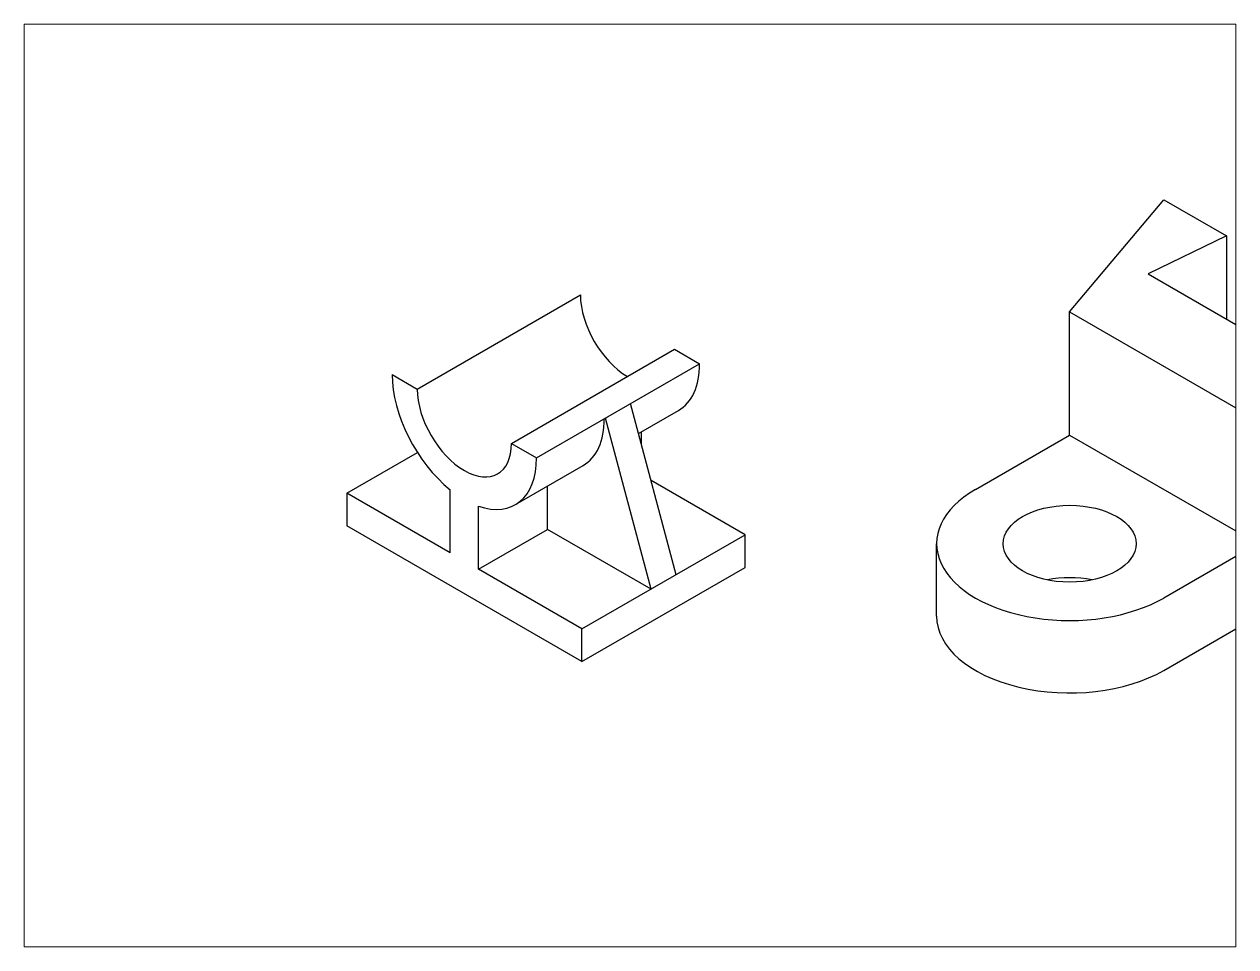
# Paper-space layout 'Layout1' of a CAD drawing. Header units: inches. Extents: x 1.05 to 9.45, y 0.8 to 7.2.
# The model-space entities are those that its viewports show. They can reach past a viewport. Long polylines and large blocks are cut down to what shows.
import ezdxf

# ---------------------------------------------------------------- set-up
doc = ezdxf.new("R2010")
doc.units = ezdxf.units.IN
doc.header["$MEASUREMENT"] = 0

msp = doc.modelspace()

# ---------------------------------------------------------------- linework, layer by layer
at = {"layer": 'Defpoints'}
for p, q in [((297.09, 127.55), (323.07, 158.55)), ((323.07, 158.55), (340.39, 148.55)), ((340.39, 148.55), (318.74, 138.05)), ((340.39, 148.55), (340.39, 125.55)), ((318.74, 138.05), (353.38, 118.05)), ((117, 106.25), (162.03, 132.25)), ((297.09, 93.55), (297.09, 127.55)), ((297.09, 127.55), (349.05, 97.55)), ((142.98, 91.25), (188.01, 117.25)), ((188.01, 117.25), (194.94, 113.25)), ((149.91, 87.25), (194.94, 113.25)), ((110.07, 110.25), (117, 106.25)), ((188.45, 55), (175.89, 102.25)), ((178.08, 93.99), (189.11, 100.36)), ((181.52, 51), (168.96, 98.25)), ((178.92, 90.85), (178.92, 94.48)), ((142.98, 91.25), (149.91, 87.25)), ((271.1, 78.55), (297.09, 93.55)), ((297.09, 93.55), (349.05, 63.55)), ((97.51, 77.5), (117.03, 88.77)), ((144.07, 74.36), (162.8, 85.17)), ((207.5, 66), (181.54, 80.99)), ((97.51, 77.5), (97.51, 68.5)), ((126.09, 61), (97.51, 77.5)), ((126.09, 61), (126.09, 78.45)), ((152.94, 67.5), (152.94, 79.48)), ((133.89, 56.5), (133.89, 73.95)), ((162.47, 31), (97.51, 68.5)), ((133.89, 56.5), (152.94, 67.5)), ((181.52, 51), (152.94, 67.5)), ((162.47, 40), (207.5, 66)), ((207.5, 57), (207.5, 66)), ((349.05, 63.55), (323.07, 48.55)), ((162.47, 31), (207.5, 57)), ((162.47, 31), (207.5, 57)), ((323.07, 28.55), (375.03, 58.55)), ((162.47, 40), (133.89, 56.5)), ((162.47, 31), (162.47, 40)), ((162.47, 31), (162.47, 31))]:
    msp.add_line(p, q, dxfattribs=at)
msp.add_lwpolyline([(260.34, 43.55), (260.34, 63.55)], dxfattribs=at)
for centre, major_axis, start_param, end_param in [((304.29, 248.16), (21.43, -37.12), 3.926991, 7.068583), ((175.02, 124.75), (9.19, -15.91), 3.926991, 5.497787), ((175.02, 124.75), (14.08, -24.4), 6.283185, 7.068583), ((129.99, 98.75), (14.08, -24.4), 3.926991, 5.300865), ((129.99, 98.75), (9.19, -15.91), 3.926991, 7.068583), ((148.72, 109.56), (14.08, -24.4), 6.283185, 7.068583), ((129.99, 98.75), (14.08, -24.4), 5.69471, 7.068583), ((297.09, 63.55), (-36.74, 0), 5.497787, 8.63938), ((297.09, 43.55), (-18.37, 0), 10.655737, 11.335411), ((297.09, 43.55), (-36.74, 0), 6.283185, 8.63938)]:
    msp.add_ellipse(centre, major_axis=major_axis, ratio=0.57735, start_param=start_param, end_param=end_param, dxfattribs=at)
msp.add_ellipse((297.09, 63.55), major_axis=(-18.37, 0), ratio=0.57735, dxfattribs=at)

psp = doc.layouts.get("Layout1")

# ---------------------------------------------------------------- viewports
at = {"layer": 'Defpoints'}
psp.add_viewport(center=(5.25, 4), size=(8.4, 6.4), view_center_point=(175.7229, 79.6289), view_height=254.813643, dxfattribs=at)

doc.saveas('drawing.dxf')
